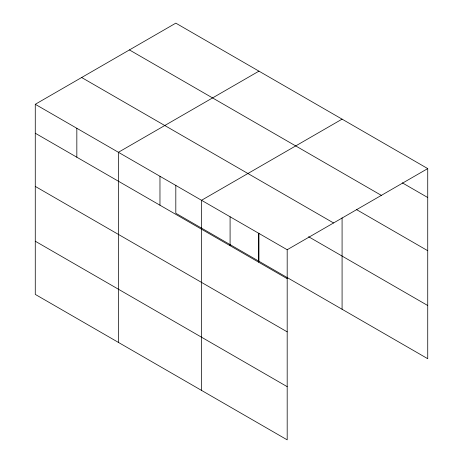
<?xml version="1.0" encoding="UTF-8"?>
<svg xmlns="http://www.w3.org/2000/svg" width="463" height="463" viewBox="0 0 463 463"><rect width="100%" height="100%" fill="white"/><g stroke="black" fill="none" stroke-linecap="round" stroke-linejoin="round"><path stroke-width="0.69" d="M35.269 104.291L287.187 249.736L287.187 439.85L35.269 294.404L35.269 104.291L175.813 23.15L427.731 168.596L427.731 358.709L175.813 213.264L175.813 185.229M258.944 71.146L118.401 152.286L118.401 342.4M342.082 119.141L201.532 200.288L201.532 390.402M287.187 249.736L427.731 168.596M402.283 182.827L427.731 197.522M129.432 49.929L381.35 195.369M356.354 209.502L427.731 250.714M81.65 77.518L333.568 222.958M308.578 236.72L427.731 305.516M35.269 133.222L287.187 278.662M35.269 186.41L287.187 331.855M35.269 241.217L287.187 386.657M342.082 217.847L342.082 309.255M258.944 233.225L258.944 261.259M258.638 233.254L258.638 262.18M230.088 216.771L230.088 245.697M159.966 176.287L159.966 205.213M76.835 128.292L76.835 157.217"/></g></svg>
